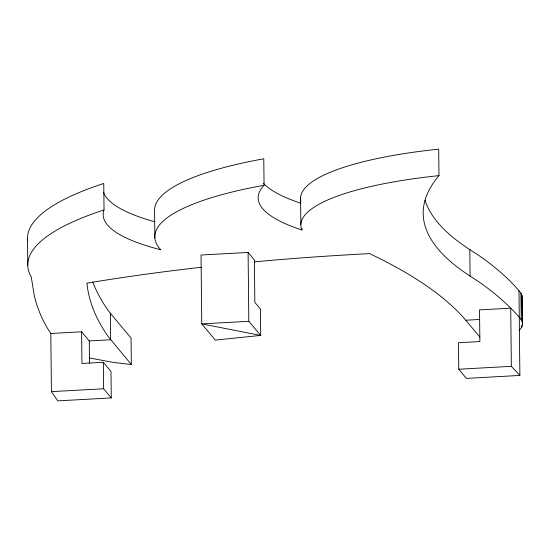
<?xml version="1.0" encoding="UTF-8"?>
<svg xmlns="http://www.w3.org/2000/svg" width="550" height="550" viewBox="0 0 550 550"><rect width="100%" height="100%" fill="white"/><g stroke="black" fill="none" stroke-linecap="round" stroke-linejoin="round"><path stroke-width="0.82" d="M519.049 330.749L521.819 327.071L522.5 324.603L522.026 295.653L520.946 293.205L518.994 290.792A1253.223 292.559 -0.6 0 0 478.816 255.427L469.817 249.604A813.306 189.86 -0.6 0 1 425.019 200.152M201.204 267.293L198.688 267.568A734.353 171.428 -0.6 0 0 86.914 283.174A1672.839 390.514 -0.6 0 0 108.226 336.579L131.333 364.533L112.771 362.347L89.533 357.967M254.231 261.876L270.332 260.418A734.353 171.428 -0.6 0 1 369.6 253.626A1197.556 279.565 -0.6 0 1 465.788 320.224L479.937 337.171M248.098 252.443L201.032 255.028L201.754 323.888L215.277 340.086L260.707 335.418L260.432 309.059L254.829 302.342L254.382 259.971L248.098 252.443L248.82 321.296L260.707 335.418L201.754 323.888L248.82 321.296M27.61 240.563A390.692 91.204 -0.6 0 1 103.757 183.459L104.032 209.942A390.692 91.204 -0.6 0 0 31.281 277.007L34.21 295.144A1727.296 403.232 -0.6 0 0 47.451 328.247L50.813 333.479L81.62 331.788L89.265 340.938L89.499 363.199M89.265 340.938L110.653 339.762L110.378 313.28L107.944 310.097A1672.839 390.514 -0.6 0 1 92.73 281.992M465.788 320.217L479.476 319.468M50.813 333.479L51.425 391.641L57.784 400.868L111.265 397.925L110.99 371.436L103.345 362.285L81.95 363.461L81.62 331.788M51.425 391.641L103.627 388.768L111.265 397.925M458.755 369.229L511.342 366.334L519.881 375.437L466.4 378.379L458.755 369.229L458.48 342.739L479.868 341.564L479.538 309.891L510.73 308.172L511.342 366.334M300.864 201.149A221.843 51.789 -0.6 0 1 438.701 149.132L438.982 175.622A813.306 189.86 -0.6 0 0 470.099 276.086C488.235 287.526 505.106 301.132 519.269 317.274C521.173 319.254 522.679 321.764 522.5 324.603M110.378 313.28L131.058 338.051L131.333 364.533M522.026 295.653L522.301 322.135M521.799 325.366L521.819 327.071M520.946 293.205L521.221 319.688M518.994 290.792L519.881 375.437M469.817 249.604L470.099 276.086M301.881 228.278L301.902 229.989A221.843 51.789 -0.6 0 1 438.982 175.622M300.575 197.993L300.85 224.476M301.902 229.989A245.19 57.241 -0.6 0 1 264.062 185.261L263.787 158.778A267.596 62.466 -0.6 0 0 154.578 211.502L154.853 237.985M103.345 362.285L103.627 388.768M27.5 238.893L27.775 265.375M154.653 221.753A232.127 54.189 -0.6 0 1 103.537 192.191M300.829 203.246A245.19 57.241 -0.6 0 1 263.436 183.356M264.062 185.261A267.596 62.466 -0.6 0 0 160.792 249.803A232.127 54.189 -0.6 0 1 104.032 209.942"/></g></svg>
